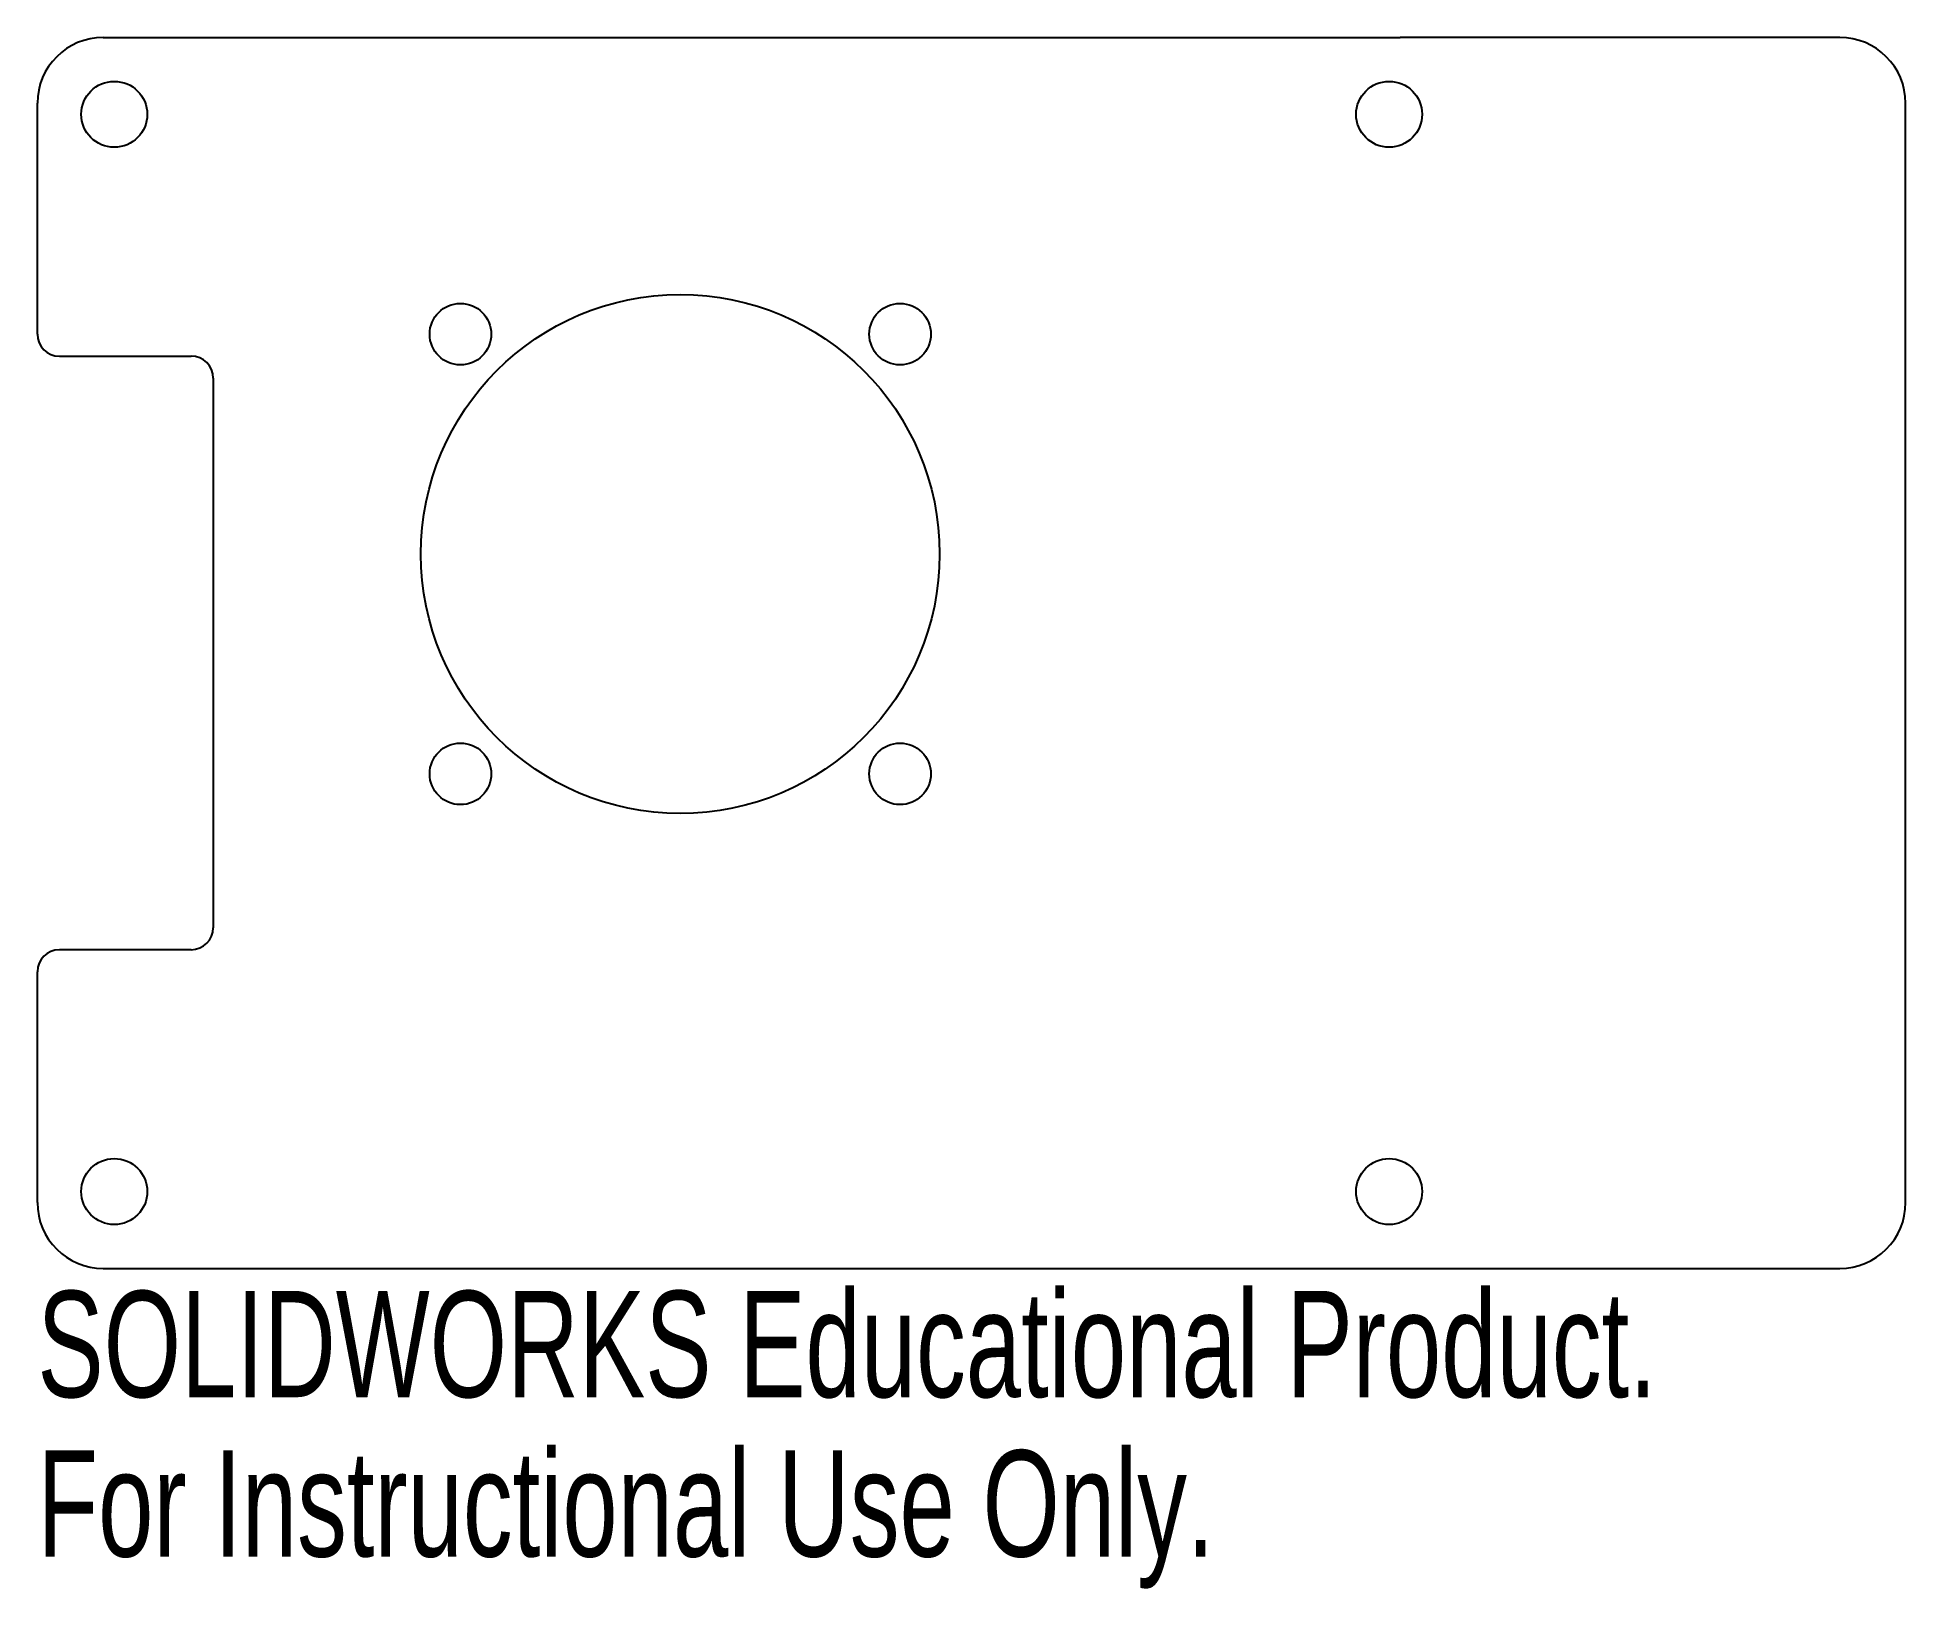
# Model space of a CAD drawing. Header units: millimetres. Extents: x 0 to 85, y -14.6 to 56.
import ezdxf

# ---------------------------------------------------------------- set-up
doc = ezdxf.new("R2010")
doc.units = ezdxf.units.MM
doc.styles.add('SLDTEXTSTYLE0', font='TXT', dxfattribs={"width": 0.7})

msp = doc.modelspace()

# ---------------------------------------------------------------- linework, layer by layer
at = {"color": 7, "linetype": 'Continuous'}
for p, q in [((3, 56), (62, 56)), ((82, 56), (62, 56)), ((0, 42.5), (0, 53)), ((85, 3), (85, 53)), ((1, 41.5), (7, 41.5)), ((8, 40.5), (8, 15.5)), ((7, 14.5), (1, 14.5)), ((0, 3), (0, 13.5)), ((3, 0), (82, 0))]:
    msp.add_line(p, q, dxfattribs=at)
for centre, radius in [((3.5, 52.5), 1.5), ((61.5, 52.5), 1.5), ((29.25, 32.5), 11.8), ((19.25, 42.5), 1.4), ((39.25, 42.5), 1.4), ((19.25, 22.5), 1.4), ((39.25, 22.5), 1.4), ((3.5, 3.5), 1.5), ((61.5, 3.5), 1.5)]:
    msp.add_circle(centre, radius, dxfattribs=at)
for centre, radius, start, end in [((3, 53), 3, 90, 180), ((82, 53), 3, 0, 90), ((1, 42.5), 1, 180, 270), ((7, 40.5), 1, 0, 90), ((7, 15.5), 1, 270, 0), ((1, 13.5), 1, 90, 180), ((3, 3), 3, 180, 270), ((82, 3), 3, 270, 0)]:
    msp.add_arc(centre, radius, start, end, dxfattribs=at)

# ---------------------------------------------------------------- texts
at = {"color": 7, "linetype": 'Continuous', "char_height": 4.83362, "attachment_point": 1, "style": 'SLDTEXTSTYLE0'}
for s, insert in [('SOLIDWORKS Educational Product.', (0, -1.02)), ('For Instructional Use Only.', (0, -8.27))]:
    msp.add_mtext(s, dxfattribs=dict(at, insert=insert))

doc.saveas('drawing.dxf')
